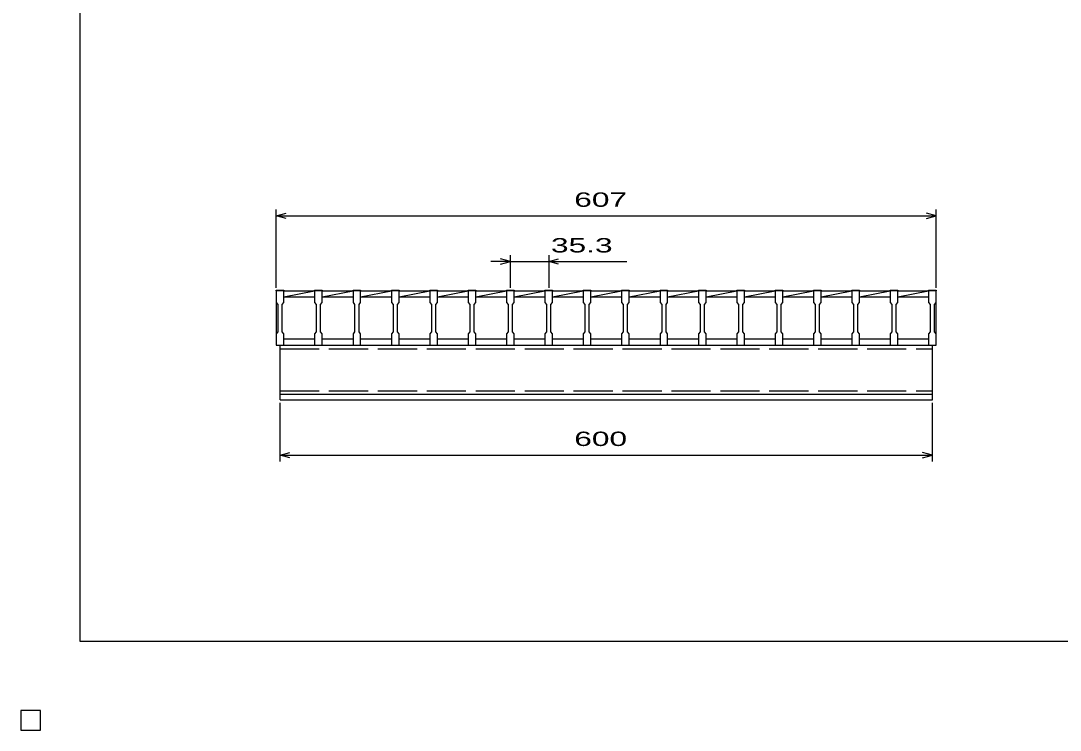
# Model space of a CAD drawing. Units: millimetres, scale not verified. Extents: x -1092 to 1039, y -770 to 632.
# Drawn here: x -1092 to -136, y -770 to -117 of the extents above; entities that cross this region are included whole.
import ezdxf
from ezdxf.enums import TextEntityAlignment as Align

# ---------------------------------------------------------------- set-up
doc = ezdxf.new("R2010")
doc.units = ezdxf.units.MM
doc.header["$LTSCALE"] = 6
doc.linetypes.add('DASHED', pattern=[7.5, 6, -1.5])
for name, color, linetype, lineweight in [('0_2', 150, 'Continuous', 25), ('16', 3, 'Continuous', 25), ('22', 4, 'Continuous', 25), ('24', 2, 'Continuous', 25), ('32', 4, 'Continuous', 25)]:
    doc.layers.add(name, color=color, linetype=linetype, lineweight=lineweight)
doc.styles.add('ベクトル', font='')
doc.styles.get('ベクトル').set_extended_font_data('ベクトル')

msp = doc.modelspace()

# ---------------------------------------------------------------- linework, layer by layer
at = {"layer": '0_2'}
for p, q in [((-1037.4, -687.9), (-1037.4, 632.1)), ((1038.6, -687.9), (-1037.4, -687.9)), ((-1074, -751.5), (-1092, -751.5)), ((-1092, -751.5), (-1092, -769.5)), ((-1074, -751.5), (-1092, -751.5)), ((-1092, -751.5), (-1092, -769.5)), ((-1074, -751.5), (-1092, -751.5)), ((-1092, -751.5), (-1092, -769.5)), ((-1074, -751.5), (-1092, -751.5)), ((-1092, -751.5), (-1092, -769.5)), ((-1074, -751.5), (-1092, -751.5)), ((-1092, -751.5), (-1092, -769.5)), ((-1074, -769.5), (-1074, -751.5)), ((-1074, -769.5), (-1074, -751.5)), ((-1074, -769.5), (-1074, -751.5)), ((-1074, -769.5), (-1074, -751.5)), ((-1074, -769.5), (-1074, -751.5)), ((-1092, -769.5), (-1074, -769.5)), ((-1092, -769.5), (-1074, -769.5)), ((-1092, -769.5), (-1074, -769.5)), ((-1092, -769.5), (-1074, -769.5)), ((-1092, -769.5), (-1074, -769.5))]:
    msp.add_line(p, q, dxfattribs=at)
at = {"layer": '16'}
for p, q in [((-857, -365.5), (-857, -364.8)), ((-857, -364.8), (-850, -364.8)), ((-857, -365.5), (-857, -376)), ((-850, -365.5), (-857, -365.5)), ((-857, -365.5), (-857, -409.5)), ((-850, -364.8), (-850, -365.5)), ((-850, -376), (-850, -365.5)), ((-850, -365.5), (-821.7, -365.5)), ((-850, -371), (-821.7, -365.5)), ((-850, -371), (-821.7, -371)), ((-821.7, -365.5), (-821.7, -364.8)), ((-821.7, -364.8), (-814.7, -364.8)), ((-821.7, -365.5), (-821.7, -376)), ((-814.7, -365.5), (-821.7, -365.5)), ((-814.7, -364.8), (-814.7, -365.5)), ((-814.7, -376), (-814.7, -365.5)), ((-814.7, -365.5), (-786.4, -365.5)), ((-814.7, -371), (-786.4, -365.5)), ((-814.7, -371), (-786.4, -371)), ((-786.4, -365.5), (-786.4, -364.8)), ((-786.4, -364.8), (-779.4, -364.8)), ((-786.4, -365.5), (-786.4, -376)), ((-779.4, -365.5), (-786.4, -365.5)), ((-779.4, -364.8), (-779.4, -365.5)), ((-779.4, -376), (-779.4, -365.5)), ((-779.4, -365.5), (-751.1, -365.5)), ((-779.4, -371), (-751.1, -365.5)), ((-779.4, -371), (-751.1, -371)), ((-751.1, -365.5), (-751.1, -364.8)), ((-751.1, -364.8), (-744.1, -364.8)), ((-751.1, -365.5), (-751.1, -376)), ((-744.1, -365.5), (-751.1, -365.5)), ((-744.1, -364.8), (-744.1, -365.5)), ((-744.1, -376), (-744.1, -365.5)), ((-744.1, -365.5), (-715.8, -365.5)), ((-744.1, -371), (-715.8, -365.5)), ((-744.1, -371), (-715.8, -371)), ((-715.8, -365.5), (-715.8, -364.8)), ((-715.8, -364.8), (-708.8, -364.8)), ((-715.8, -365.5), (-715.8, -376)), ((-708.8, -365.5), (-715.8, -365.5)), ((-708.8, -364.8), (-708.8, -365.5)), ((-708.8, -376), (-708.8, -365.5)), ((-708.8, -365.5), (-680.5, -365.5)), ((-708.8, -371), (-680.5, -365.5)), ((-708.8, -371), (-680.5, -371)), ((-680.5, -365.5), (-680.5, -364.8)), ((-680.5, -364.8), (-673.5, -364.8)), ((-680.5, -365.5), (-680.5, -376)), ((-673.5, -365.5), (-680.5, -365.5)), ((-673.5, -364.8), (-673.5, -365.5)), ((-673.5, -376), (-673.5, -365.5)), ((-673.5, -365.5), (-645.2, -365.5)), ((-673.5, -371), (-645.2, -365.5)), ((-673.5, -371), (-645.2, -371)), ((-645.2, -365.5), (-645.2, -364.8)), ((-645.2, -364.8), (-638.2, -364.8)), ((-645.2, -365.5), (-645.2, -376)), ((-638.2, -365.5), (-645.2, -365.5)), ((-638.2, -364.8), (-638.2, -365.5)), ((-638.2, -376), (-638.2, -365.5)), ((-638.2, -365.5), (-609.9, -365.5)), ((-638.2, -371), (-609.9, -365.5)), ((-638.2, -371), (-609.9, -371)), ((-609.9, -365.5), (-609.9, -364.8)), ((-609.9, -364.8), (-602.9, -364.8)), ((-609.9, -365.5), (-609.9, -376)), ((-602.9, -365.5), (-609.9, -365.5)), ((-602.9, -364.8), (-602.9, -365.5)), ((-602.9, -376), (-602.9, -365.5)), ((-602.9, -365.5), (-574.6, -365.5)), ((-602.9, -371), (-574.6, -365.5)), ((-602.9, -371), (-574.6, -371)), ((-574.6, -365.5), (-574.6, -364.8)), ((-574.6, -364.8), (-567.6, -364.8)), ((-574.6, -365.5), (-574.6, -376)), ((-567.6, -365.5), (-574.6, -365.5)), ((-567.6, -364.8), (-567.6, -365.5)), ((-567.6, -376), (-567.6, -365.5)), ((-567.6, -365.5), (-539.3, -365.5)), ((-567.6, -371), (-539.3, -365.5)), ((-567.6, -371), (-539.3, -371)), ((-539.3, -365.5), (-539.3, -364.8)), ((-539.3, -364.8), (-532.3, -364.8)), ((-539.3, -365.5), (-539.3, -376)), ((-532.3, -365.5), (-539.3, -365.5)), ((-532.3, -364.8), (-532.3, -365.5)), ((-532.3, -376), (-532.3, -365.5)), ((-532.3, -365.5), (-504, -365.5)), ((-532.3, -371), (-504, -365.5)), ((-532.3, -371), (-504, -371)), ((-504, -365.5), (-504, -364.8)), ((-504, -364.8), (-497, -364.8)), ((-504, -365.5), (-504, -376)), ((-497, -365.5), (-504, -365.5)), ((-497, -364.8), (-497, -365.5)), ((-497, -376), (-497, -365.5)), ((-497, -365.5), (-468.7, -365.5)), ((-497, -371), (-468.7, -365.5)), ((-497, -371), (-468.7, -371)), ((-468.7, -365.5), (-468.7, -364.8)), ((-468.7, -364.8), (-461.7, -364.8)), ((-468.7, -365.5), (-468.7, -376)), ((-461.7, -365.5), (-468.7, -365.5)), ((-461.7, -364.8), (-461.7, -365.5)), ((-461.7, -376), (-461.7, -365.5)), ((-461.7, -365.5), (-433.4, -365.5)), ((-461.7, -371), (-433.4, -365.5)), ((-461.7, -371), (-433.4, -371)), ((-433.4, -365.5), (-433.4, -364.8)), ((-433.4, -364.8), (-426.4, -364.8)), ((-433.4, -365.5), (-433.4, -376)), ((-426.4, -365.5), (-433.4, -365.5)), ((-426.4, -364.8), (-426.4, -365.5)), ((-426.4, -376), (-426.4, -365.5)), ((-426.4, -365.5), (-398.1, -365.5)), ((-426.4, -371), (-398.1, -365.5)), ((-426.4, -371), (-398.1, -371)), ((-398.1, -365.5), (-398.1, -364.8)), ((-398.1, -364.8), (-391.1, -364.8)), ((-398.1, -365.5), (-398.1, -376)), ((-391.1, -365.5), (-398.1, -365.5)), ((-391.1, -364.8), (-391.1, -365.5)), ((-391.1, -376), (-391.1, -365.5)), ((-391.1, -365.5), (-362.8, -365.5)), ((-391.1, -371), (-362.8, -365.5)), ((-391.1, -371), (-362.8, -371)), ((-362.8, -365.5), (-362.8, -364.8)), ((-362.8, -364.8), (-355.8, -364.8)), ((-362.8, -365.5), (-362.8, -376)), ((-355.8, -365.5), (-362.8, -365.5)), ((-355.8, -364.8), (-355.8, -365.5)), ((-355.8, -376), (-355.8, -365.5)), ((-355.8, -365.5), (-327.5, -365.5)), ((-355.8, -371), (-327.5, -365.5)), ((-355.8, -371), (-327.5, -371)), ((-327.5, -365.5), (-327.5, -364.8)), ((-327.5, -364.8), (-320.5, -364.8)), ((-327.5, -365.5), (-327.5, -376)), ((-320.5, -365.5), (-327.5, -365.5)), ((-320.5, -364.8), (-320.5, -365.5)), ((-320.5, -376), (-320.5, -365.5)), ((-320.5, -365.5), (-292.2, -365.5)), ((-320.5, -371), (-292.2, -365.5)), ((-320.5, -371), (-292.2, -371)), ((-292.2, -365.5), (-292.2, -364.8)), ((-292.2, -364.8), (-285.2, -364.8)), ((-292.2, -365.5), (-292.2, -376)), ((-285.2, -365.5), (-292.2, -365.5)), ((-285.2, -364.8), (-285.2, -365.5)), ((-285.2, -376), (-285.2, -365.5)), ((-285.2, -365.5), (-257, -365.5)), ((-285.2, -371), (-257, -365.519)), ((-285.2, -371), (-257, -371)), ((-257, -365.5), (-257, -364.8)), ((-257, -364.8), (-250, -364.8)), ((-257, -365.5), (-257, -376)), ((-250, -365.5), (-257, -365.5)), ((-250, -364.8), (-250, -365.5)), ((-250, -376), (-250, -365.5)), ((-250, -409.5), (-250, -365.5)), ((-857, -376), (-855.5, -378)), ((-855.5, -378), (-855.5, -403)), ((-851.5, -378), (-850, -376)), ((-851.5, -403), (-851.5, -378)), ((-821.7, -376), (-820.2, -378)), ((-820.2, -378), (-820.2, -403)), ((-816.2, -378), (-814.7, -376)), ((-816.2, -403), (-816.2, -378)), ((-786.4, -376), (-784.9, -378)), ((-784.9, -378), (-784.9, -403)), ((-780.9, -378), (-779.4, -376)), ((-780.9, -403), (-780.9, -378)), ((-751.1, -376), (-749.6, -378)), ((-749.6, -378), (-749.6, -403)), ((-745.6, -378), (-744.1, -376)), ((-745.6, -403), (-745.6, -378)), ((-715.8, -376), (-714.3, -378)), ((-714.3, -378), (-714.3, -403)), ((-710.3, -378), (-708.8, -376)), ((-710.3, -403), (-710.3, -378)), ((-680.5, -376), (-679, -378)), ((-679, -378), (-679, -403)), ((-675, -378), (-673.5, -376)), ((-675, -403), (-675, -378)), ((-645.2, -376), (-643.7, -378)), ((-643.7, -378), (-643.7, -403)), ((-639.7, -378), (-638.2, -376)), ((-639.7, -403), (-639.7, -378)), ((-609.9, -376), (-608.4, -378)), ((-608.4, -378), (-608.4, -403)), ((-604.4, -378), (-602.9, -376)), ((-604.4, -403), (-604.4, -378)), ((-574.6, -376), (-573.1, -378)), ((-573.1, -378), (-573.1, -403)), ((-569.1, -378), (-567.6, -376)), ((-569.1, -403), (-569.1, -378)), ((-539.3, -376), (-537.8, -378)), ((-537.8, -378), (-537.8, -403)), ((-533.8, -378), (-532.3, -376)), ((-533.8, -403), (-533.8, -378)), ((-504, -376), (-502.5, -378)), ((-502.5, -378), (-502.5, -403)), ((-498.5, -378), (-497, -376)), ((-498.5, -403), (-498.5, -378)), ((-468.7, -376), (-467.2, -378)), ((-467.2, -378), (-467.2, -403)), ((-463.2, -378), (-461.7, -376)), ((-463.2, -403), (-463.2, -378)), ((-433.4, -376), (-431.9, -378)), ((-431.9, -378), (-431.9, -403)), ((-427.9, -378), (-426.4, -376)), ((-427.9, -403), (-427.9, -378)), ((-398.1, -376), (-396.6, -378)), ((-396.6, -378), (-396.6, -403)), ((-392.6, -378), (-391.1, -376)), ((-392.6, -403), (-392.6, -378)), ((-362.8, -376), (-361.3, -378)), ((-361.3, -378), (-361.3, -403)), ((-357.3, -378), (-355.8, -376)), ((-357.3, -403), (-357.3, -378)), ((-327.5, -376), (-326, -378)), ((-326, -378), (-326, -403)), ((-322, -378), (-320.5, -376)), ((-322, -403), (-322, -378)), ((-292.2, -376), (-290.7, -378)), ((-290.7, -378), (-290.7, -403)), ((-286.7, -378), (-285.2, -376)), ((-286.7, -403), (-286.7, -378)), ((-257, -376), (-255.5, -378)), ((-255.5, -378), (-255.5, -403)), ((-251.5, -378), (-250, -376)), ((-251.5, -403), (-251.5, -378)), ((-855.5, -403), (-857, -405)), ((-857, -405), (-857, -415.5)), ((-850, -405), (-851.5, -403)), ((-850, -415.5), (-850, -405)), ((-850, -409.5), (-821.7, -409.5)), ((-820.2, -403), (-821.7, -405)), ((-821.7, -405), (-821.7, -415.5)), ((-814.7, -405), (-816.2, -403)), ((-814.7, -415.5), (-814.7, -405)), ((-814.7, -409.5), (-786.4, -409.5)), ((-784.9, -403), (-786.4, -405)), ((-786.4, -405), (-786.4, -415.5)), ((-779.4, -405), (-780.9, -403)), ((-779.4, -415.5), (-779.4, -405)), ((-779.4, -409.5), (-751.1, -409.5)), ((-749.6, -403), (-751.1, -405)), ((-751.1, -405), (-751.1, -415.5)), ((-744.1, -405), (-745.6, -403)), ((-744.1, -415.5), (-744.1, -405)), ((-744.1, -409.5), (-715.8, -409.5)), ((-714.3, -403), (-715.8, -405)), ((-715.8, -405), (-715.8, -415.5)), ((-708.8, -405), (-710.3, -403)), ((-708.8, -415.5), (-708.8, -405)), ((-708.8, -409.5), (-680.5, -409.5)), ((-679, -403), (-680.5, -405)), ((-680.5, -405), (-680.5, -415.5)), ((-673.5, -405), (-675, -403)), ((-673.5, -415.5), (-673.5, -405)), ((-673.5, -409.5), (-645.2, -409.5)), ((-643.7, -403), (-645.2, -405)), ((-645.2, -405), (-645.2, -415.5)), ((-638.2, -405), (-639.7, -403)), ((-638.2, -415.5), (-638.2, -405)), ((-638.2, -409.5), (-609.9, -409.5)), ((-608.4, -403), (-609.9, -405)), ((-609.9, -405), (-609.9, -415.5)), ((-602.9, -405), (-604.4, -403)), ((-602.9, -415.5), (-602.9, -405)), ((-602.9, -409.5), (-574.6, -409.5)), ((-573.1, -403), (-574.6, -405)), ((-574.6, -405), (-574.6, -415.5)), ((-567.6, -405), (-569.1, -403)), ((-567.6, -415.5), (-567.6, -405)), ((-567.6, -409.5), (-539.3, -409.5)), ((-537.8, -403), (-539.3, -405)), ((-539.3, -405), (-539.3, -415.5)), ((-532.3, -405), (-533.8, -403)), ((-532.3, -415.5), (-532.3, -405)), ((-532.3, -409.5), (-504, -409.5)), ((-502.5, -403), (-504, -405)), ((-504, -405), (-504, -415.5)), ((-497, -405), (-498.5, -403)), ((-497, -415.5), (-497, -405)), ((-497, -409.5), (-468.7, -409.5)), ((-467.2, -403), (-468.7, -405)), ((-468.7, -405), (-468.7, -415.5)), ((-461.7, -405), (-463.2, -403)), ((-461.7, -415.5), (-461.7, -405)), ((-461.7, -409.5), (-433.4, -409.5)), ((-431.9, -403), (-433.4, -405)), ((-433.4, -405), (-433.4, -415.5)), ((-426.4, -405), (-427.9, -403)), ((-426.4, -415.5), (-426.4, -405)), ((-426.4, -409.5), (-398.1, -409.5)), ((-396.6, -403), (-398.1, -405)), ((-398.1, -405), (-398.1, -415.5)), ((-391.1, -405), (-392.6, -403)), ((-391.1, -415.5), (-391.1, -405)), ((-391.1, -409.5), (-362.8, -409.5)), ((-361.3, -403), (-362.8, -405)), ((-362.8, -405), (-362.8, -415.5)), ((-355.8, -405), (-357.3, -403)), ((-355.8, -415.5), (-355.8, -405)), ((-355.8, -409.5), (-327.5, -409.5)), ((-326, -403), (-327.5, -405)), ((-327.5, -405), (-327.5, -415.5)), ((-320.5, -405), (-322, -403)), ((-320.5, -415.5), (-320.5, -405)), ((-320.5, -409.5), (-292.2, -409.5)), ((-290.7, -403), (-292.2, -405)), ((-292.2, -405), (-292.2, -415.5)), ((-285.2, -405), (-286.7, -403)), ((-285.2, -415.5), (-285.2, -405)), ((-285.2, -409.5), (-257, -409.5)), ((-255.5, -403), (-257, -405)), ((-257, -405), (-257, -415.5)), ((-250, -405), (-251.5, -403)), ((-250, -415.5), (-250, -405)), ((-857, -415.5), (-850, -415.5)), ((-853.5, -415.5), (-253.5, -415.5)), ((-853.5, -460.5), (-853.5, -415.5)), ((-821.7, -415.5), (-814.7, -415.5)), ((-786.4, -415.5), (-779.4, -415.5)), ((-751.1, -415.5), (-744.1, -415.5)), ((-715.8, -415.5), (-708.8, -415.5)), ((-680.5, -415.5), (-673.5, -415.5)), ((-645.2, -415.5), (-638.2, -415.5)), ((-609.9, -415.5), (-602.9, -415.5)), ((-574.6, -415.5), (-567.6, -415.5)), ((-539.3, -415.5), (-532.3, -415.5)), ((-504, -415.5), (-497, -415.5)), ((-468.7, -415.5), (-461.7, -415.5)), ((-433.4, -415.5), (-426.4, -415.5)), ((-398.1, -415.5), (-391.1, -415.5)), ((-362.8, -415.5), (-355.8, -415.5)), ((-327.5, -415.5), (-320.5, -415.5)), ((-292.2, -415.5), (-285.2, -415.5)), ((-257, -415.5), (-250, -415.5)), ((-253.5, -460.5), (-253.5, -415.5)), ((-853.5, -460.5), (-253.5, -460.5)), ((-853.5, -465.5), (-853.5, -460.5)), ((-853.5, -460.5), (-253.5, -460.5)), ((-853.5, -465.5), (-253.5, -465.5)), ((-253.5, -465.5), (-253.5, -460.5)), ((-1074, -751.5), (-1092, -751.5)), ((-1092, -751.5), (-1092, -769.5)), ((-1074, -751.5), (-1092, -751.5)), ((-1092, -751.5), (-1092, -769.5)), ((-1074, -751.5), (-1092, -751.5)), ((-1092, -751.5), (-1092, -769.5)), ((-1074, -751.5), (-1092, -751.5)), ((-1092, -751.5), (-1092, -769.5)), ((-1074, -751.5), (-1092, -751.5)), ((-1092, -751.5), (-1092, -769.5)), ((-1074, -769.5), (-1074, -751.5)), ((-1074, -769.5), (-1074, -751.5)), ((-1074, -769.5), (-1074, -751.5)), ((-1074, -769.5), (-1074, -751.5)), ((-1074, -769.5), (-1074, -751.5)), ((-1092, -769.5), (-1074, -769.5)), ((-1092, -769.5), (-1074, -769.5)), ((-1092, -769.5), (-1074, -769.5)), ((-1092, -769.5), (-1074, -769.5)), ((-1092, -769.5), (-1074, -769.5))]:
    msp.add_line(p, q, dxfattribs=at)
at = {"layer": '16', "linetype": 'DASHED'}
for p, q in [((-853.5, -418.7), (-253.5, -418.7)), ((-853.5, -457.3), (-253.5, -457.3))]:
    msp.add_line(p, q, dxfattribs=at)
at = {"layer": '22'}
for p, q in [((-857, -362.5), (-857, -290.5)), ((-857, -296.5), (-848, -294.1)), ((-249.998, -296.5), (-258.998, -294.1)), ((-249.998, -362.5), (-249.998, -290.5)), ((-848, -298.9), (-857, -296.5)), ((-857, -296.5), (-249.998, -296.5)), ((-258.998, -298.9), (-249.998, -296.5)), ((-641.7, -362.5), (-641.7, -332.5)), ((-606.4, -332.5), (-606.4, -362.5)), ((-641.7, -338.5), (-659.7, -338.5)), ((-641.7, -338.5), (-650.7, -336.1)), ((-650.7, -340.9), (-641.7, -338.5)), ((-641.7, -338.5), (-606.4, -338.5)), ((-606.4, -338.5), (-597.4, -336.1)), ((-597.4, -340.9), (-606.4, -338.5)), ((-606.4, -338.5), (-534.4, -338.5)), ((-853.5, -522.5), (-853.5, -468.5)), ((-253.5, -522.5), (-253.5, -468.5)), ((-853.5, -516.5), (-844.5, -514.1)), ((-253.5, -516.5), (-262.5, -514.1)), ((-844.5, -518.9), (-853.5, -516.5)), ((-853.5, -516.5), (-253.5, -516.5)), ((-262.5, -518.9), (-253.5, -516.5))]:
    msp.add_line(p, q, dxfattribs=at)
at = {"layer": '22', "color": 2}
for p, q in [((-1074, -751.5), (-1092, -751.5)), ((-1092, -751.5), (-1092, -769.5)), ((-1074, -751.5), (-1092, -751.5)), ((-1092, -751.5), (-1092, -769.5)), ((-1074, -751.5), (-1092, -751.5)), ((-1092, -751.5), (-1092, -769.5)), ((-1074, -769.5), (-1074, -751.5)), ((-1074, -769.5), (-1074, -751.5)), ((-1074, -769.5), (-1074, -751.5)), ((-1092, -769.5), (-1074, -769.5)), ((-1092, -769.5), (-1074, -769.5)), ((-1092, -769.5), (-1074, -769.5))]:
    msp.add_line(p, q, dxfattribs=at)
at = {"layer": '24', "color": 4}
for p, q in [((-1074, -751.5), (-1092, -751.5)), ((-1092, -751.5), (-1092, -769.5)), ((-1074, -751.5), (-1092, -751.5)), ((-1092, -751.5), (-1092, -769.5)), ((-1074, -751.5), (-1092, -751.5)), ((-1092, -751.5), (-1092, -769.5)), ((-1074, -769.5), (-1074, -751.5)), ((-1074, -769.5), (-1074, -751.5)), ((-1074, -769.5), (-1074, -751.5)), ((-1092, -769.5), (-1074, -769.5)), ((-1092, -769.5), (-1074, -769.5)), ((-1092, -769.5), (-1074, -769.5))]:
    msp.add_line(p, q, dxfattribs=at)
at = {"layer": '32'}
for p, q in [((-1074, -751.5), (-1092, -751.5)), ((-1092, -751.5), (-1092, -769.5)), ((-1074, -751.5), (-1092, -751.5)), ((-1092, -751.5), (-1092, -769.5)), ((-1074, -751.5), (-1092, -751.5)), ((-1092, -751.5), (-1092, -769.5)), ((-1074, -751.5), (-1092, -751.5)), ((-1092, -751.5), (-1092, -769.5)), ((-1074, -751.5), (-1092, -751.5)), ((-1092, -751.5), (-1092, -769.5)), ((-1074, -769.5), (-1074, -751.5)), ((-1074, -769.5), (-1074, -751.5)), ((-1074, -769.5), (-1074, -751.5)), ((-1074, -769.5), (-1074, -751.5)), ((-1074, -769.5), (-1074, -751.5)), ((-1092, -769.5), (-1074, -769.5)), ((-1092, -769.5), (-1074, -769.5)), ((-1092, -769.5), (-1074, -769.5)), ((-1092, -769.5), (-1074, -769.5)), ((-1092, -769.5), (-1074, -769.5))]:
    msp.add_line(p, q, dxfattribs=at)

# ---------------------------------------------------------------- texts
at = {"layer": '22', "color": 2, "style": 'ベクトル', "width": 1.65}
for s, p in [(' 607 ', (-591, -281.5)), (' 35.3 ', (-612.4, -323.5)), (' 600 ', (-591, -501.5))]:
    msp.add_text(s, height=13.2, dxfattribs=at).set_placement(p, align=Align.MIDDLE_LEFT)

doc.saveas('drawing.dxf')
